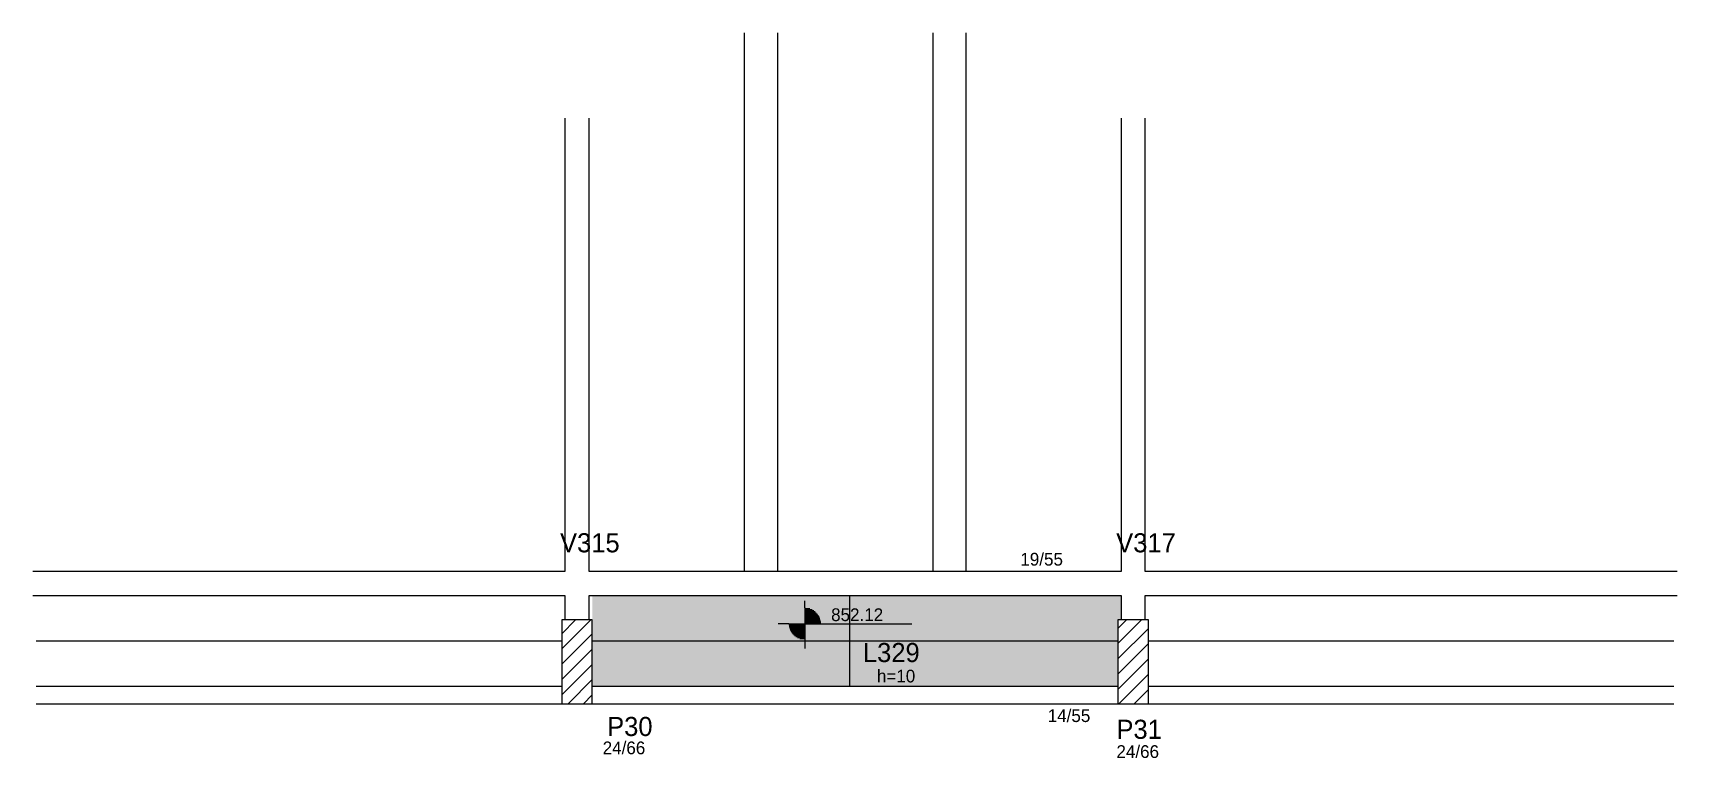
# Model space of a CAD drawing. Header units: metres. Extents: x 3604 to 4896, y 1521 to 2091.
import ezdxf

# ---------------------------------------------------------------- set-up
doc = ezdxf.new("R2010")
doc.units = ezdxf.units.M
for name, color, linetype in [('3', 7, 'Continuous'), ('4', 7, 'Continuous'), ('7', 7, 'Continuous'), ('Painéis', 7, 'Continuous'), ('REAPROVEITAMENTO', 7, 'Continuous')]:
    doc.layers.add(name, color=color, linetype=linetype)

msp = doc.modelspace()

# ---------------------------------------------------------------- hatches: boundary and pattern name
at = {"layer": 'REAPROVEITAMENTO'}
h = msp.add_hatch(color=7, dxfattribs=at)
h.dxf.hatch_style = 1
h.paths.add_polyline_path([(4458.9, 1629.9), (4456.4, 1629.9), (4456.4, 1629.9), (4456.6, 1577.9), (4456.6, 1577.9), (4043.6, 1577.9), (4043.6, 1577.9), (4043.6, 1648.9), (4043.6, 1648.9), (4459.1, 1648.9), (4459.1, 1648.9), (4458.9, 1629.9)])

# ---------------------------------------------------------------- linework, layer by layer
at = {"layer": '3', "color": 7, "lineweight": 25}
for p, q in [((4210.7, 1639.3), (4210.7, 1644.8)), ((4019.6, 1607), (4042.5, 1629.9)), ((4019.6, 1619), (4030.5, 1629.9)), ((4210.7, 1639.3), (4210.7, 1614.3)), ((4210.7, 1638.7), (4214.5, 1638.7)), ((4210.7, 1637.9), (4216.4, 1637.9)), ((4210.7, 1637.1), (4217.7, 1637.1)), ((4210.7, 1636.3), (4218.8, 1636.3)), ((4210.7, 1635.5), (4219.6, 1635.5)), ((4210.7, 1634.7), (4220.3, 1634.7)), ((4210.7, 1633.9), (4220.9, 1633.9)), ((4210.7, 1633.2), (4221.4, 1633.2)), ((4210.7, 1632.4), (4221.9, 1632.4)), ((4210.7, 1631.6), (4222.2, 1631.6)), ((4210.7, 1630.8), (4222.5, 1630.8)), ((4210.7, 1630), (4222.8, 1630)), ((4210.7, 1629.2), (4222.9, 1629.2)), ((4210.7, 1628.4), (4223.1, 1628.4)), ((4456.6, 1611.2), (4475.3, 1629.9)), ((4456.6, 1623.2), (4463.3, 1629.9)), ((4019.6, 1595), (4043.6, 1619)), ((4198.2, 1626.8), (4189.7, 1626.8)), ((4198.2, 1626.8), (4223.2, 1626.8)), ((4210.7, 1626), (4198.2, 1626)), ((4210.7, 1625.2), (4198.3, 1625.2)), ((4210.7, 1624.4), (4198.4, 1624.4)), ((4210.7, 1623.6), (4198.6, 1623.6)), ((4210.7, 1622.8), (4198.8, 1622.8)), ((4210.7, 1622.1), (4199.1, 1622.1)), ((4210.7, 1621.3), (4199.5, 1621.3)), ((4210.7, 1620.5), (4199.9, 1620.5)), ((4210.7, 1619.7), (4200.4, 1619.7)), ((4210.7, 1618.9), (4201, 1618.9)), ((4210.7, 1618.1), (4201.7, 1618.1)), ((4210.7, 1617.3), (4202.6, 1617.3)), ((4210.7, 1616.5), (4203.6, 1616.5)), ((4210.7, 1615.7), (4204.9, 1615.7)), ((4210.7, 1627.6), (4223.2, 1627.6)), ((4223.2, 1626.8), (4294.6, 1626.8)), ((4456.6, 1599.2), (4480.6, 1623.2)), ((4019.6, 1582.9), (4043.6, 1606.9)), ((4210.7, 1614.9), (4206.8, 1614.9)), ((4210.7, 1614.3), (4210.7, 1607.4)), ((4456.6, 1587.2), (4480.6, 1611.2)), ((4019.6, 1570.9), (4043.6, 1594.9)), ((4456.6, 1575.2), (4480.6, 1599.2)), ((3606.6, 1577.9), (4019.6, 1577.9)), ((4024.6, 1563.9), (4043.6, 1582.9)), ((4043.6, 1577.9), (4456.6, 1577.9)), ((4457.4, 1563.9), (4480.6, 1587.1)), ((4480.6, 1577.9), (4893.6, 1577.9)), ((3606.6, 1563.9), (4019.6, 1563.9)), ((4036.6, 1563.9), (4043.6, 1570.9)), ((4043.6, 1563.9), (4456.6, 1563.9)), ((4469.4, 1563.9), (4480.6, 1575.1)), ((4480.6, 1563.9), (4893.6, 1563.9))]:
    msp.add_line(p, q, dxfattribs=at)
for points in [[(4022.1, 2023.9), (4022.1, 1667.9)], [(4041.1, 1667.9), (4041.1, 2023.9)], [(4459.1, 2023.9), (4459.1, 1667.9)], [(4478.1, 1667.9), (4478.1, 2023.9)], [(4022.1, 1667.9), (3604.1, 1667.9)], [(4459.1, 1667.9), (4041.1, 1667.9)], [(4896.1, 1667.9), (4478.1, 1667.9)], [(3604.1, 1648.9), (4022.1, 1648.9)], [(4022.1, 1648.9), (4022.1, 1629.9)], [(4041.1, 1648.9), (4459.1, 1648.9)], [(4041.1, 1629.9), (4041.1, 1648.9)], [(4459.1, 1648.9), (4459.1, 1629.9)], [(4478.1, 1648.9), (4896.1, 1648.9)], [(4478.1, 1629.9), (4478.1, 1648.9)]]:
    msp.add_lwpolyline(points, dxfattribs=at)
at = {"layer": '7', "color": 7, "lineweight": 25}
for points in [[(4019.6, 1563.9), (4043.6, 1563.9), (4043.6, 1629.9), (4019.6, 1629.9), (4019.6, 1563.9)], [(4456.6, 1563.9), (4480.6, 1563.9), (4480.6, 1629.9), (4456.6, 1629.9), (4456.6, 1563.9)]]:
    msp.add_lwpolyline(points, dxfattribs=at)
at = {"layer": 'Painéis', "color": 7, "lineweight": 25}
for p, q in [((4163.1, 2090.9), (4163.1, 1667.9)), ((4189.1, 2090.9), (4189.1, 1667.9)), ((4311.1, 2090.9), (4311.1, 1667.9)), ((4337.1, 2090.9), (4337.1, 1667.9)), ((4246.1, 1577.9), (4246.1, 1648.9)), ((3606.6, 1613.4), (4019.6, 1613.4)), ((4043.6, 1613.4), (4456.6, 1613.4)), ((4480.6, 1613.4), (4893.6, 1613.4))]:
    msp.add_line(p, q, dxfattribs=at)

# ---------------------------------------------------------------- texts
at = {"layer": '3', "color": 7, "lineweight": 25}
for s, p in [('19/55', (4380, 1672.5)), ('852.12', (4231.3, 1628.9)), ('h=10', (4267.3, 1580.7)), ('14/55', (4401.5, 1549.6)), ('24/66', (4051.8, 1524.3)), ('24/66', (4455.5, 1521.4))]:
    msp.add_text(s, height=10, dxfattribs=at).set_placement(p)
at = {"layer": '4', "color": 7, "lineweight": 25}
for s, p in [('V315', (4018.3, 1682.9)), ('V317', (4455.3, 1682.9)), ('L329', (4256.3, 1596.7)), ('P30', (4055.3, 1538.6)), ('P31', (4455.5, 1536.4))]:
    msp.add_text(s, height=15, dxfattribs=at).set_placement(p)

doc.saveas('drawing.dxf')
